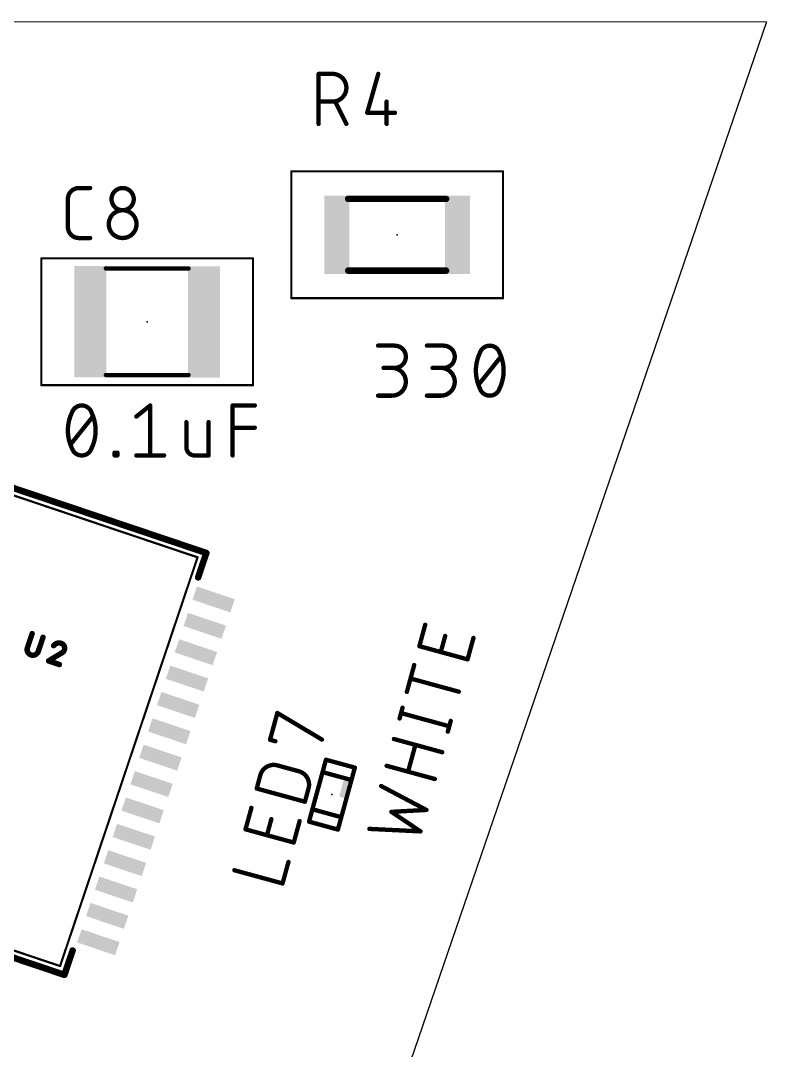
# Model space of a CAD drawing. Extents: x 0 to 116, y 0 to 46.
# Drawn here: x 98.13 to 115.56, y 21.96 to 46.02 of the extents above; entities that cross this region are included whole.
import ezdxf

# ---------------------------------------------------------------- set-up
doc = ezdxf.new("R2010")
doc.units = 0
for name, color, linetype in [('20', 31, 'CONTINUOUS'), ('21', 253, 'CONTINUOUS'), ('23', 53, 'CONTINUOUS'), ('25', 253, 'CONTINUOUS'), ('27', 253, 'CONTINUOUS'), ('39', 12, 'CONTINUOUS'), ('51', 253, 'CONTINUOUS')]:
    doc.layers.add(name, color=color, linetype=linetype)

# ---------------------------------------------------------------- blocks, each defined once
blk = doc.blocks.new('RECT')
blk.add_solid([(-0.5, -0.5), (0.5, -0.5), (-0.5, 0.5), (0.5, 0.5)])

msp = doc.modelspace()

# ---------------------------------------------------------------- linework, layer by layer
at = {"layer": '20'}
for p, q in [((47.3436, 46.025), (115.5648, 45.9936)), ((115.5648, 45.9936), (102.1906, 6.9697))]:
    msp.add_line(p, q, dxfattribs=at)
at = {"layer": '21'}
for points, const_width in [([(96.9304, 35.4524), (102.4748, 33.5864)], 0.1524), ([(102.4748, 33.5864), (102.2834, 33.0178)], 0.1524), ([(105.1252, 28.2253), (105.0196, 27.8394)], 0.1016), ([(105.8004, 28.0406), (105.6948, 27.6547)], 0.1016), ([(99.1576, 23.7296), (93.6132, 25.5956)], 0.1524), ([(99.1576, 23.7296), (99.349, 24.2983)], 0.1524)]:
    msp.add_lwpolyline(points, dxfattribs=dict(at, const_width=const_width))
for points, const_width in [([(102.5109, 33.5743, 1), (102.4387, 33.5986)], 0.0762), ([(102.4627, 33.5503, 1), (102.487, 33.6225)], 0.0762), ([(102.2473, 33.0299, 1), (102.3195, 33.0056)], 0.0762), ([(105.1497, 28.2186, 1), (105.1007, 28.232)], 0.0508), ([(105.8249, 28.0339, 1), (105.7759, 28.0473)], 0.0508), ([(104.9951, 27.8461, 1), (105.0441, 27.8327)], 0.0508), ([(105.6703, 27.6614, 1), (105.7193, 27.648)], 0.0508), ([(99.3851, 24.2862, 1), (99.3129, 24.3105)], 0.0762), ([(99.1215, 23.7418, 1), (99.1937, 23.7175)], 0.0762), ([(99.1455, 23.6935, 1), (99.1698, 23.7658)], 0.0762)]:
    msp.add_lwpolyline(points, format="xyb", dxfattribs=dict(at, const_width=const_width))
at = {"layer": '23'}
for p in [(106.934, 41.021), (101.092, 38.989), (105.41, 27.94)]:
    msp.add_point(p, dxfattribs=at)
at = {"layer": '25'}
for points, const_width in [([(105.0985, 43.6118), (105.0985, 44.7802)], 0.1016), ([(105.0985, 44.7802), (105.423, 44.7802)], 0.1016), ([(106.4937, 44.7802), (106.2341, 43.8714)], 0.1016), ([(105.423, 44.1311), (105.0985, 44.1311)], 0.1016), ([(105.7476, 43.6118), (105.4879, 44.1311)], 0.1016), ([(106.6885, 44.1311), (106.6885, 43.6118)], 0.1016), ([(106.2341, 43.8714), (106.8832, 43.8714)], 0.1016), ([(99.4974, 42.1132), (99.7571, 42.1132)], 0.1016), ([(99.2378, 41.2044), (99.2378, 41.8536)], 0.1016), ([(99.7571, 40.9448), (99.4974, 40.9448)], 0.1016), ([(98.4035, 31.7034), (98.2924, 31.3731)], 0.127), ([(98.5465, 31.2876), (98.6576, 31.6179)], 0.127), ([(99.0884, 31.2466), (98.7869, 31.0652)], 0.127), ([(98.7869, 31.0652), (99.041, 30.9797)], 0.127), ([(103.9627, 29.2222), (104.134, 29.8483)], 0.1016), ([(104.134, 29.8483), (105.1754, 29.2269)], 0.1016), ([(104.0879, 29.1879), (103.9627, 29.2222)], 0.1016), ([(104.1354, 28.6234), (104.6363, 28.4864)], 0.1016), ([(103.6511, 28.0829), (103.7367, 28.396)], 0.1016), ([(104.7781, 27.7746), (103.6511, 28.0829)], 0.1016), ([(104.8637, 28.0877), (104.7781, 27.7746)], 0.1016), ([(103.3903, 27.1296), (103.5273, 27.6305)], 0.1016), ([(103.8912, 26.9926), (103.9939, 27.3683)], 0.1016), ([(104.6543, 27.3222), (104.5173, 26.8213)], 0.1016), ([(104.5173, 26.8213), (103.3903, 27.1296)], 0.1016), ([(104.2559, 25.8658), (104.3929, 26.3667)], 0.1016), ([(103.1289, 26.1741), (104.2559, 25.8658)], 0.1016)]:
    msp.add_lwpolyline(points, dxfattribs=dict(at, const_width=const_width))
for points, const_width in [([(105.1239, 44.7802, 1), (105.0731, 44.7802)], 0.0508), ([(105.0985, 44.8056, 1), (105.0985, 44.7548)], 0.0508), ([(105.423, 44.1311, 1), (105.423, 44.7802)], 0.1016), ([(105.423, 44.8056, 1), (105.423, 44.7548)], 0.0508), ([(105.423, 44.7548, 1), (105.423, 44.8056)], 0.0508), ([(106.5182, 44.7732, 1), (106.4693, 44.7872)], 0.0508), ([(105.0985, 44.1565, 1), (105.0985, 44.1057)], 0.0508), ([(105.423, 44.1565, 1), (105.423, 44.1057)], 0.0508), ([(105.423, 44.1057, 1), (105.423, 44.1565)], 0.0508), ([(105.5106, 44.1424, 1), (105.4652, 44.1197)], 0.0508), ([(106.7139, 44.1311, 1), (106.6631, 44.1311)], 0.0508), ([(106.2341, 43.8968, 1), (106.2341, 43.846)], 0.0508), ([(106.2097, 43.8784, 1), (106.2585, 43.8645)], 0.0508), ([(106.8832, 43.846, 1), (106.8832, 43.8968)], 0.0508), ([(105.0731, 43.6118, 1), (105.1239, 43.6118)], 0.0508), ([(105.7248, 43.6004, 1), (105.7703, 43.6232)], 0.0508), ([(106.6631, 43.6118, 1), (106.7139, 43.6118)], 0.0508), ([(99.4974, 42.1132, 0.4142), (99.2378, 41.8536)], 0.1016), ([(99.4974, 42.1386, 1), (99.4974, 42.0878)], 0.0508), ([(99.4974, 42.0878, 1), (99.4974, 42.1386)], 0.0508), ([(99.7571, 42.0878, 1), (99.7571, 42.1386)], 0.0508), ([(100.7778, 41.8536, 1), (100.2585, 41.8536)], 0.1016), ([(99.2632, 41.8536, 1), (99.2124, 41.8536)], 0.0508), ([(99.2124, 41.8536, 1), (99.2632, 41.8536)], 0.0508), ([(100.2585, 41.8536, 1), (100.7778, 41.8536)], 0.1016), ([(100.2839, 41.8536, 1), (100.2331, 41.8536)], 0.0508), ([(100.2331, 41.8536, 1), (100.2839, 41.8536)], 0.0508), ([(100.8032, 41.8536, 1), (100.7524, 41.8536)], 0.0508), ([(100.7524, 41.8536, 1), (100.8032, 41.8536)], 0.0508), ([(100.8427, 41.2694, 1), (100.1936, 41.2694)], 0.1016), ([(99.2378, 41.2044, 0.4142), (99.4974, 40.9448)], 0.1016), ([(99.2632, 41.2044, 1), (99.2124, 41.2044)], 0.0508), ([(99.2124, 41.2044, 1), (99.2632, 41.2044)], 0.0508), ([(100.1936, 41.2694, 1), (100.8427, 41.2694)], 0.1016), ([(100.219, 41.2694, 1), (100.1682, 41.2694)], 0.0508), ([(100.1682, 41.2694, 1), (100.219, 41.2694)], 0.0508), ([(100.8681, 41.2694, 1), (100.8173, 41.2694)], 0.0508), ([(100.8173, 41.2694, 1), (100.8681, 41.2694)], 0.0508), ([(99.4974, 40.9702, 1), (99.4974, 40.9194)], 0.0508), ([(99.4974, 40.9194, 1), (99.4974, 40.9702)], 0.0508), ([(99.7571, 40.9194, 1), (99.7571, 40.9702)], 0.0508), ([(98.4336, 31.6933, 1), (98.3734, 31.7136)], 0.0635), ([(98.6877, 31.6078, 1), (98.6275, 31.6281)], 0.0635), ([(99.0806, 31.4756, 0.3252), (98.9066, 31.421)], 0.127), ([(99.1565, 31.3227, 0.4142), (99.0806, 31.4756)], 0.127), ([(99.0907, 31.5057, 1), (99.0705, 31.4455)], 0.0635), ([(99.0705, 31.4455, 1), (99.0907, 31.5057)], 0.0635), ([(98.2924, 31.3731, 1), (98.5465, 31.2876)], 0.127), ([(98.2623, 31.3832, 1), (98.3224, 31.363)], 0.0635), ([(98.3224, 31.363, 1), (98.2623, 31.3832)], 0.0635), ([(98.5164, 31.2977, 1), (98.5766, 31.2775)], 0.0635), ([(98.5766, 31.2775, 1), (98.5164, 31.2977)], 0.0635), ([(98.8811, 31.4399, 1), (98.9321, 31.4021)], 0.0635), ([(99.0884, 31.2466, 0.2052), (99.1565, 31.3227)], 0.127), ([(99.075, 31.2754, 1), (99.1018, 31.2179)], 0.0635), ([(99.1048, 31.2194, 1), (99.072, 31.2738)], 0.0635), ([(99.1264, 31.3329, 1), (99.1866, 31.3126)], 0.0635), ([(99.1866, 31.3126, 1), (99.1264, 31.3329)], 0.0635), ([(98.797, 31.0953, 1), (98.7768, 31.0351)], 0.0635), ([(98.7705, 31.0924, 1), (98.8033, 31.038)], 0.0635), ([(99.0309, 30.9496, 1), (99.0511, 31.0098)], 0.0635), ([(104.147, 29.8701, 1), (104.121, 29.8265)], 0.0508), ([(104.1585, 29.8416, 1), (104.1095, 29.855)], 0.0508), ([(103.9694, 29.2467, 1), (103.956, 29.1977)], 0.0508), ([(103.9382, 29.2289, 1), (103.9872, 29.2155)], 0.0508), ([(104.0812, 29.1634, 1), (104.0946, 29.2124)], 0.0508), ([(105.1623, 29.2051, 1), (105.1884, 29.2487)], 0.0508), ([(104.1354, 28.6234, 0.4142), (103.7367, 28.396)], 0.1016), ([(104.1421, 28.6479, 1), (104.1287, 28.5989)], 0.0508), ([(104.1287, 28.5989, 1), (104.1421, 28.6479)], 0.0508), ([(103.7122, 28.4027, 1), (103.7612, 28.3893)], 0.0508), ([(103.7612, 28.3893, 1), (103.7122, 28.4027)], 0.0508), ([(104.8637, 28.0877, 0.4142), (104.6363, 28.4864)], 0.1016), ([(104.643, 28.5109, 1), (104.6296, 28.4619)], 0.0508), ([(104.6296, 28.4619, 1), (104.643, 28.5109)], 0.0508), ([(103.6578, 28.1074, 1), (103.6444, 28.0584)], 0.0508), ([(103.6266, 28.0896, 1), (103.6756, 28.0762)], 0.0508), ([(104.8392, 28.0944, 1), (104.8882, 28.081)], 0.0508), ([(104.8882, 28.081, 1), (104.8392, 28.0944)], 0.0508), ([(103.5518, 27.6238, 1), (103.5028, 27.6372)], 0.0508), ([(104.7536, 27.7813, 1), (104.8026, 27.7679)], 0.0508), ([(104.7714, 27.7501, 1), (104.7848, 27.7991)], 0.0508), ([(104.0184, 27.3616, 1), (103.9694, 27.375)], 0.0508), ([(104.6788, 27.3155, 1), (104.6298, 27.3289)], 0.0508), ([(103.397, 27.1541, 1), (103.3836, 27.1051)], 0.0508), ([(103.3658, 27.1363, 1), (103.4148, 27.1229)], 0.0508), ([(103.8667, 26.9993, 1), (103.9157, 26.9859)], 0.0508), ([(104.4928, 26.828, 1), (104.5418, 26.8146)], 0.0508), ([(104.5106, 26.7968, 1), (104.524, 26.8458)], 0.0508), ([(104.4174, 26.36, 1), (104.3684, 26.3734)], 0.0508), ([(103.1356, 26.1986, 1), (103.1222, 26.1496)], 0.0508), ([(104.2314, 25.8725, 1), (104.2804, 25.8591)], 0.0508), ([(104.2492, 25.8413, 1), (104.2626, 25.8903)], 0.0508)]:
    msp.add_lwpolyline(points, format="xyb", dxfattribs=dict(at, const_width=const_width))
at = {"layer": '27'}
for points, const_width in [([(106.4881, 38.4302), (106.8776, 38.4302)], 0.1016), ([(107.6311, 38.4302), (108.0206, 38.4302)], 0.1016), ([(108.839, 37.5214), (109.3583, 38.1706)], 0.1016), ([(106.8776, 37.9109), (106.6179, 37.9109)], 0.1016), ([(108.0206, 37.9109), (107.7609, 37.9109)], 0.1016), ([(106.4881, 37.2618), (106.8127, 37.2618)], 0.1016), ([(107.6311, 37.2618), (107.9556, 37.2618)], 0.1016), ([(100.838, 36.7736), (101.1625, 37.0332)], 0.1016), ([(101.1625, 37.0332), (101.1625, 35.8648)], 0.1016), ([(103.0881, 35.8648), (103.0881, 37.0332)], 0.1016), ([(103.0881, 37.0332), (103.6074, 37.0332)], 0.1016), ([(99.3027, 36.1244), (99.822, 36.7736)], 0.1016), ([(102.0078, 36.6437), (102.0078, 36.0595)], 0.1016), ([(102.5271, 35.8648), (102.5271, 36.6437)], 0.1016), ([(103.0881, 36.5139), (103.6074, 36.5139)], 0.1016), ([(100.33, 35.8648), (100.33, 35.9297)], 0.1016), ([(100.33, 35.9297), (100.3949, 35.9297)], 0.1016), ([(100.3949, 35.8648), (100.33, 35.8648)], 0.1016), ([(100.3949, 35.9297), (100.3949, 35.8648)], 0.1016), ([(100.838, 35.8648), (101.4871, 35.8648)], 0.1016), ([(102.2025, 35.8648), (102.5271, 35.8648)], 0.1016), ([(97.0322, 35.2471), (102.2696, 33.4846)], 0.0508), ([(102.2696, 33.4846), (99.0558, 23.9349)], 0.0508), ([(107.4533, 31.409), (107.5903, 31.9099)], 0.1016), ([(107.9542, 31.272), (108.057, 31.6476)], 0.1016), ([(108.7173, 31.6016), (108.5803, 31.1007)], 0.1016), ([(108.5803, 31.1007), (107.4533, 31.409)], 0.1016), ([(107.1612, 30.3411), (107.3324, 30.9672)], 0.1016), ([(108.3738, 30.3458), (107.2468, 30.6541)], 0.1016), ([(106.9914, 29.7204), (107.0599, 29.9709)], 0.1016), ([(107.0256, 29.8457), (108.1526, 29.5373)], 0.1016), ([(108.1184, 29.4121), (108.1869, 29.6626)], 0.1016), ([(106.8599, 29.24), (107.9869, 28.9317)], 0.1016), ([(107.1895, 28.4768), (107.3608, 29.1029)], 0.1016), ([(107.8156, 28.3056), (106.6886, 28.6139)], 0.1016), ([(107.6179, 27.5828), (106.5594, 28.1416)], 0.1016), ([(106.7981, 27.5379), (107.6179, 27.5828)], 0.1016), ([(107.4809, 27.0819), (106.7981, 27.5379)], 0.1016), ([(106.2854, 27.1398), (107.4809, 27.0819)], 0.1016), ([(99.0558, 23.9349), (93.8184, 25.6974)], 0.0508)]:
    msp.add_lwpolyline(points, dxfattribs=dict(at, const_width=const_width))
for points, const_width in [([(106.4881, 38.4556, 1), (106.4881, 38.4048)], 0.0508), ([(106.8776, 37.9109, 1), (106.8776, 38.4302)], 0.1016), ([(106.8776, 38.4556, 1), (106.8776, 38.4048)], 0.0508), ([(106.8776, 38.4048, 1), (106.8776, 38.4556)], 0.0508), ([(107.6311, 38.4556, 1), (107.6311, 38.4048)], 0.0508), ([(108.0206, 37.9109, 1), (108.0206, 38.4302)], 0.1016), ([(108.0206, 38.4556, 1), (108.0206, 38.4048)], 0.0508), ([(108.0206, 38.4048, 1), (108.0206, 38.4556)], 0.0508), ([(108.8715, 38.2679, 0.1139), (108.7741, 37.846)], 0.1016), ([(108.8474, 38.2762, 1), (108.8955, 38.2597)], 0.0508), ([(109.0986, 38.4302, 0.3205), (108.8715, 38.2679)], 0.1016), ([(108.8943, 38.2568, 1), (108.8486, 38.2791)], 0.0508), ([(109.3258, 38.2679, 0.3205), (109.0986, 38.4302)], 0.1016), ([(109.0986, 38.4556, 1), (109.0986, 38.4048)], 0.0508), ([(109.0986, 38.4048, 1), (109.0986, 38.4556)], 0.0508), ([(109.3487, 38.2791, 1), (109.303, 38.2568)], 0.0508), ([(109.4232, 37.846, 0.1139), (109.3258, 38.2679)], 0.1016), ([(109.3018, 38.2597, 1), (109.3499, 38.2762)], 0.0508), ([(109.3781, 38.1547, 1), (109.3385, 38.1864)], 0.0508), ([(106.6179, 37.9363, 1), (106.6179, 37.8855)], 0.0508), ([(106.8127, 37.2618, 1), (106.8127, 37.9109)], 0.1016), ([(106.8127, 37.9363, 1), (106.8127, 37.8855)], 0.0508), ([(106.8776, 37.9363, 1), (106.8776, 37.8855)], 0.0508), ([(106.8776, 37.8855, 1), (106.8776, 37.9363)], 0.0508), ([(107.7609, 37.9363, 1), (107.7609, 37.8855)], 0.0508), ([(107.9556, 37.2618, 1), (107.9556, 37.9109)], 0.1016), ([(107.9556, 37.9363, 1), (107.9556, 37.8855)], 0.0508), ([(108.0206, 37.9363, 1), (108.0206, 37.8855)], 0.0508), ([(108.0206, 37.8855, 1), (108.0206, 37.9363)], 0.0508), ([(108.7741, 37.846, 0.1139), (108.8715, 37.4241)], 0.1016), ([(108.7995, 37.846, 1), (108.7487, 37.846)], 0.0508), ([(108.7487, 37.846, 1), (108.7995, 37.846)], 0.0508), ([(109.3258, 37.4241, 0.1139), (109.4232, 37.846)], 0.1016), ([(109.4486, 37.846, 1), (109.3978, 37.846)], 0.0508), ([(109.3978, 37.846, 1), (109.4486, 37.846)], 0.0508), ([(108.8192, 37.5373, 1), (108.8588, 37.5056)], 0.0508), ([(106.4881, 37.2872, 1), (106.4881, 37.2364)], 0.0508), ([(106.8127, 37.2872, 1), (106.8127, 37.2364)], 0.0508), ([(106.8127, 37.2364, 1), (106.8127, 37.2872)], 0.0508), ([(107.6311, 37.2872, 1), (107.6311, 37.2364)], 0.0508), ([(107.9556, 37.2872, 1), (107.9556, 37.2364)], 0.0508), ([(107.9556, 37.2364, 1), (107.9556, 37.2872)], 0.0508), ([(108.8955, 37.4323, 1), (108.8474, 37.4158)], 0.0508), ([(108.8715, 37.4241, 0.3205), (109.0986, 37.2618)], 0.1016), ([(108.8486, 37.4129, 1), (108.8943, 37.4352)], 0.0508), ([(109.0986, 37.2618, 0.3205), (109.3258, 37.4241)], 0.1016), ([(109.0986, 37.2872, 1), (109.0986, 37.2364)], 0.0508), ([(109.0986, 37.2364, 1), (109.0986, 37.2872)], 0.0508), ([(109.303, 37.4352, 1), (109.3487, 37.4129)], 0.0508), ([(109.3499, 37.4158, 1), (109.3018, 37.4323)], 0.0508), ([(99.5624, 37.0332, 0.3205), (99.3352, 36.8709)], 0.1016), ([(99.7895, 36.8709, 0.3205), (99.5624, 37.0332)], 0.1016), ([(99.5624, 37.0586, 1), (99.5624, 37.0078)], 0.0508), ([(99.5624, 37.0078, 1), (99.5624, 37.0586)], 0.0508), ([(101.1879, 37.0332, 1), (101.1371, 37.0332)], 0.0508), ([(101.1784, 37.0134, 1), (101.1467, 37.053)], 0.0508), ([(103.1136, 37.0332, 1), (103.0627, 37.0332)], 0.0508), ([(103.0881, 37.0586, 1), (103.0881, 37.0078)], 0.0508), ([(103.6074, 37.0078, 1), (103.6074, 37.0586)], 0.0508), ([(99.3352, 36.8709, 0.1139), (99.2378, 36.449)], 0.1016), ([(99.3111, 36.8792, 1), (99.3592, 36.8627)], 0.0508), ([(99.358, 36.8598, 1), (99.3123, 36.8821)], 0.0508), ([(99.8124, 36.8821, 1), (99.7667, 36.8598)], 0.0508), ([(99.8869, 36.449, 0.1139), (99.7895, 36.8709)], 0.1016), ([(99.7655, 36.8627, 1), (99.8136, 36.8792)], 0.0508), ([(99.8418, 36.7577, 1), (99.8022, 36.7894)], 0.0508), ([(100.8221, 36.7934, 1), (100.8539, 36.7537)], 0.0508), ([(102.0332, 36.6437, 1), (101.9824, 36.6437)], 0.0508), ([(102.5525, 36.6437, 1), (102.5017, 36.6437)], 0.0508), ([(99.2378, 36.449, 0.1139), (99.3352, 36.0271)], 0.1016), ([(99.2632, 36.449, 1), (99.2124, 36.449)], 0.0508), ([(99.2124, 36.449, 1), (99.2632, 36.449)], 0.0508), ([(99.7895, 36.0271, 0.1139), (99.8869, 36.449)], 0.1016), ([(99.9123, 36.449, 1), (99.8615, 36.449)], 0.0508), ([(99.8615, 36.449, 1), (99.9123, 36.449)], 0.0508), ([(103.0881, 36.5393, 1), (103.0881, 36.4885)], 0.0508), ([(103.6074, 36.4885, 1), (103.6074, 36.5393)], 0.0508), ([(99.2829, 36.1403, 1), (99.3225, 36.1086)], 0.0508), ([(102.0078, 36.0595, 0.4142), (102.2025, 35.8648)], 0.1016), ([(102.0332, 36.0595, 1), (101.9824, 36.0595)], 0.0508), ([(99.3592, 36.0353, 1), (99.3111, 36.0188)], 0.0508), ([(99.3352, 36.0271, 0.3205), (99.5624, 35.8648)], 0.1016), ([(99.3123, 36.0159, 1), (99.358, 36.0382)], 0.0508), ([(99.5624, 35.8648, 0.3205), (99.7895, 36.0271)], 0.1016), ([(99.5624, 35.8902, 1), (99.5624, 35.8394)], 0.0508), ([(99.5624, 35.8394, 1), (99.5624, 35.8902)], 0.0508), ([(99.7667, 36.0382, 1), (99.8124, 36.0159)], 0.0508), ([(99.8136, 36.0188, 1), (99.7655, 36.0353)], 0.0508), ([(100.3554, 35.9297, 1), (100.3046, 35.9297)], 0.0508), ([(100.33, 35.9551, 1), (100.33, 35.9043)], 0.0508), ([(100.33, 35.8902, 1), (100.33, 35.8394)], 0.0508), ([(100.3046, 35.8648, 1), (100.3554, 35.8648)], 0.0508), ([(100.4203, 35.9297, 1), (100.3695, 35.9297)], 0.0508), ([(100.3695, 35.8648, 1), (100.4203, 35.8648)], 0.0508), ([(100.3949, 35.9043, 1), (100.3949, 35.9551)], 0.0508), ([(100.3949, 35.8394, 1), (100.3949, 35.8902)], 0.0508), ([(100.838, 35.8902, 1), (100.838, 35.8394)], 0.0508), ([(101.1371, 35.8648, 1), (101.1879, 35.8648)], 0.0508), ([(101.4871, 35.8394, 1), (101.4871, 35.8902)], 0.0508), ([(101.9824, 36.0595, 1), (102.0332, 36.0595)], 0.0508), ([(102.2025, 35.8902, 1), (102.2025, 35.8394)], 0.0508), ([(102.2025, 35.8394, 1), (102.2025, 35.8902)], 0.0508), ([(102.5017, 35.8648, 1), (102.5525, 35.8648)], 0.0508), ([(102.5271, 35.8394, 1), (102.5271, 35.8902)], 0.0508), ([(103.0627, 35.8648, 1), (103.1136, 35.8648)], 0.0508), ([(102.2816, 33.4805, 1), (102.2576, 33.4886)], 0.0254), ([(102.2655, 33.4725, 1), (102.2737, 33.4966)], 0.0254), ([(107.6148, 31.9032, 1), (107.5658, 31.9166)], 0.0508), ([(108.0815, 31.6409, 1), (108.0325, 31.6543)], 0.0508), ([(108.7418, 31.5949, 1), (108.6928, 31.6083)], 0.0508), ([(107.46, 31.4335, 1), (107.4466, 31.3845)], 0.0508), ([(107.4288, 31.4157, 1), (107.4778, 31.4023)], 0.0508), ([(107.9297, 31.2787, 1), (107.9787, 31.2653)], 0.0508), ([(108.5558, 31.1074, 1), (108.6048, 31.094)], 0.0508), ([(108.5736, 31.0762, 1), (108.587, 31.1252)], 0.0508), ([(107.3569, 30.9605, 1), (107.3079, 30.9739)], 0.0508), ([(107.2535, 30.6786, 1), (107.2401, 30.6296)], 0.0508), ([(107.1367, 30.3478, 1), (107.1857, 30.3344)], 0.0508), ([(108.3671, 30.3213, 1), (108.3805, 30.3703)], 0.0508), ([(107.0323, 29.8701, 1), (107.0189, 29.8212)], 0.0508), ([(107.0844, 29.9642, 1), (107.0354, 29.9776)], 0.0508), ([(106.9669, 29.7271, 1), (107.0159, 29.7137)], 0.0508), ([(108.2114, 29.6559, 1), (108.1624, 29.6693)], 0.0508), ([(108.0939, 29.4188, 1), (108.1429, 29.4054)], 0.0508), ([(108.1459, 29.5128, 1), (108.1593, 29.5618)], 0.0508), ([(106.8666, 29.2645, 1), (106.8532, 29.2155)], 0.0508), ([(107.3853, 29.0962, 1), (107.3363, 29.1096)], 0.0508), ([(107.9802, 28.9072, 1), (107.9936, 28.9562)], 0.0508), ([(106.6953, 28.6384, 1), (106.6819, 28.5894)], 0.0508), ([(107.165, 28.4835, 1), (107.214, 28.4701)], 0.0508), ([(106.5713, 28.164, 1), (106.5476, 28.1191)], 0.0508), ([(107.8089, 28.2811, 1), (107.8223, 28.3301)], 0.0508), ([(106.8122, 27.559, 1), (106.784, 27.5168)], 0.0508), ([(106.7967, 27.5633, 1), (106.7995, 27.5125)], 0.0508), ([(107.6061, 27.5603, 1), (107.6298, 27.6053)], 0.0508), ([(107.6193, 27.5574, 1), (107.6165, 27.6082)], 0.0508), ([(106.2866, 27.1652, 1), (106.2842, 27.1144)], 0.0508), ([(107.4668, 27.0608, 1), (107.495, 27.1031)], 0.0508), ([(107.4797, 27.0566, 1), (107.4821, 27.1073)], 0.0508), ([(99.0437, 23.9389, 1), (99.0678, 23.9308)], 0.0254), ([(99.0517, 23.9228, 1), (99.0598, 23.9469)], 0.0254)]:
    msp.add_lwpolyline(points, format="xyb", dxfattribs=dict(at, const_width=const_width))
at = {"layer": '39', "const_width": 0.0508}
for points in [[(104.461, 42.504), (109.407, 42.504)], [(104.461, 39.538), (104.461, 42.504)], [(109.407, 42.504), (109.407, 39.538)], [(98.619, 40.472), (103.565, 40.472)], [(98.619, 37.506), (98.619, 40.472)], [(103.565, 40.472), (103.565, 37.506)], [(109.407, 39.538), (104.461, 39.538)], [(103.565, 37.506), (98.619, 37.506)]]:
    msp.add_lwpolyline(points, dxfattribs=at)
at = {"layer": '39', "const_width": 0.0254}
for points in [[(104.461, 42.5167, 1), (104.461, 42.4913)], [(104.4737, 42.504, 1), (104.4483, 42.504)], [(109.4197, 42.504, 1), (109.3943, 42.504)], [(109.407, 42.4913, 1), (109.407, 42.5167)], [(98.619, 40.4847, 1), (98.619, 40.4593)], [(98.6317, 40.472, 1), (98.6063, 40.472)], [(103.5777, 40.472, 1), (103.5523, 40.472)], [(103.565, 40.4593, 1), (103.565, 40.4847)], [(104.461, 39.5507, 1), (104.461, 39.5253)], [(104.4483, 39.538, 1), (104.4737, 39.538)], [(109.3943, 39.538, 1), (109.4197, 39.538)], [(109.407, 39.5253, 1), (109.407, 39.5507)], [(98.619, 37.5187, 1), (98.619, 37.4933)], [(98.6063, 37.506, 1), (98.6317, 37.506)], [(103.5523, 37.506, 1), (103.5777, 37.506)], [(103.565, 37.4933, 1), (103.565, 37.5187)]]:
    msp.add_lwpolyline(points, format="xyb", dxfattribs=at)
at = {"layer": '51'}
for points, const_width in [([(105.791, 41.8592), (108.077, 41.8592)], 0.1524), ([(100.1268, 40.2336), (102.0572, 40.2336)], 0.1016), ([(105.791, 40.1828), (108.077, 40.1828)], 0.1524), ([(100.1268, 37.7444), (102.0572, 37.7444)], 0.1016), ([(104.8745, 27.3089), (105.2703, 28.7558)], 0.1016), ([(105.2703, 28.7558), (105.9455, 28.5711)], 0.1016), ([(105.8181, 28.2949), (105.2394, 28.4532)], 0.1016), ([(105.9455, 28.5711), (105.5497, 27.1242)], 0.1016), ([(105.5806, 27.4268), (105.0019, 27.5851)], 0.1016), ([(105.5497, 27.1242), (104.8745, 27.3089)], 0.1016)]:
    msp.add_lwpolyline(points, dxfattribs=dict(at, const_width=const_width))
for points, const_width in [([(105.791, 41.8973, 1), (105.791, 41.8211)], 0.0762), ([(108.077, 41.8211, 1), (108.077, 41.8973)], 0.0762), ([(100.1268, 40.259, 1), (100.1268, 40.2082)], 0.0508), ([(102.0572, 40.2082, 1), (102.0572, 40.259)], 0.0508), ([(105.791, 40.2209, 1), (105.791, 40.1447)], 0.0762), ([(108.077, 40.1447, 1), (108.077, 40.2209)], 0.0762), ([(100.1268, 37.7698, 1), (100.1268, 37.719)], 0.0508), ([(102.0572, 37.719, 1), (102.0572, 37.7698)], 0.0508), ([(105.277, 28.7803, 1), (105.2636, 28.7313)], 0.0508), ([(105.2948, 28.7491, 1), (105.2458, 28.7625)], 0.0508), ([(105.2461, 28.4777, 1), (105.2327, 28.4287)], 0.0508), ([(105.97, 28.5644, 1), (105.921, 28.5778)], 0.0508), ([(105.9388, 28.5466, 1), (105.9522, 28.5956)], 0.0508), ([(105.8114, 28.2704, 1), (105.8248, 28.3194)], 0.0508), ([(105.0086, 27.6096, 1), (104.9952, 27.5606)], 0.0508), ([(105.5739, 27.4023, 1), (105.5873, 27.4513)], 0.0508), ([(104.8812, 27.3334, 1), (104.8678, 27.2844)], 0.0508), ([(104.85, 27.3156, 1), (104.899, 27.3022)], 0.0508), ([(105.5252, 27.1309, 1), (105.5742, 27.1175)], 0.0508), ([(105.543, 27.0997, 1), (105.5564, 27.1487)], 0.0508)]:
    msp.add_lwpolyline(points, format="xyb", dxfattribs=dict(at, const_width=const_width))

# ---------------------------------------------------------------- block references
at = {"layer": '21', "xscale": 0.25, "yscale": 0.225, "rotation": 254.7}
msp.add_blockref('RECT', (105.7203, 27.9847), dxfattribs=at)
at = {"layer": '51'}
for p, xscale, yscale, rotation in [((105.5243, 41.021), 0.5842, 1.8288, 180), ((108.3437, 41.021), 0.5842, 1.8288, 180), ((102.6451, 32.5004), 0.325, 0.9344, 251.4), ((102.4378, 31.8843), 0.325, 0.9344, 251.4), ((102.2305, 31.2683), 0.325, 0.9344, 251.4), ((102.0231, 30.6522), 0.325, 0.9344, 251.4), ((101.8158, 30.0362), 0.325, 0.9344, 251.4), ((101.6085, 29.4202), 0.325, 0.9344, 251.4), ((101.4012, 28.8041), 0.325, 0.9344, 251.4), ((101.1938, 28.1881), 0.325, 0.9344, 251.4), ((105.7401, 28.057), 0.4, 0.225, 254.7), ((100.9865, 27.572), 0.325, 0.9344, 251.4), ((100.7792, 26.956), 0.325, 0.9344, 251.4), ((100.5719, 26.3399), 0.325, 0.9344, 251.4), ((100.3645, 25.7239), 0.325, 0.9344, 251.4), ((100.1572, 25.1078), 0.325, 0.9344, 251.4), ((99.9499, 24.4918), 0.325, 0.9344, 251.4)]:
    msp.add_blockref('RECT', p, dxfattribs=dict(at, xscale=xscale, yscale=yscale, rotation=rotation))
at = {"layer": '51', "xscale": 0.7501, "yscale": 2.5999}
for p in [(99.7653, 38.9935), (102.4188, 38.9845)]:
    msp.add_blockref('RECT', p, dxfattribs=at)

doc.saveas('drawing.dxf')
